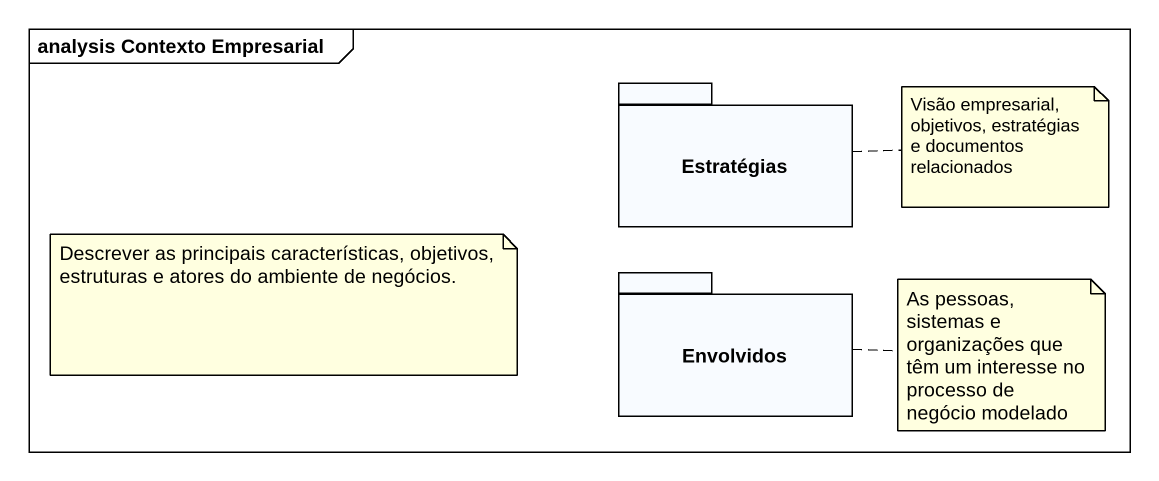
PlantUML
@startuml
mainframe analysis Contexto Empresarial
package Estratégias {
}
package Envolvidos {
}
note right of Estratégias : Visão empresarial, objetivos, estratégias e documentos relacionados
note as N2
  Descrever as principais características, objetivos, estruturas e atores do ambiente de negócios.
end note
note right of Envolvidos : As pessoas, sistemas e organizações que têm um interesse no processo de negócio modelado
@enduml
